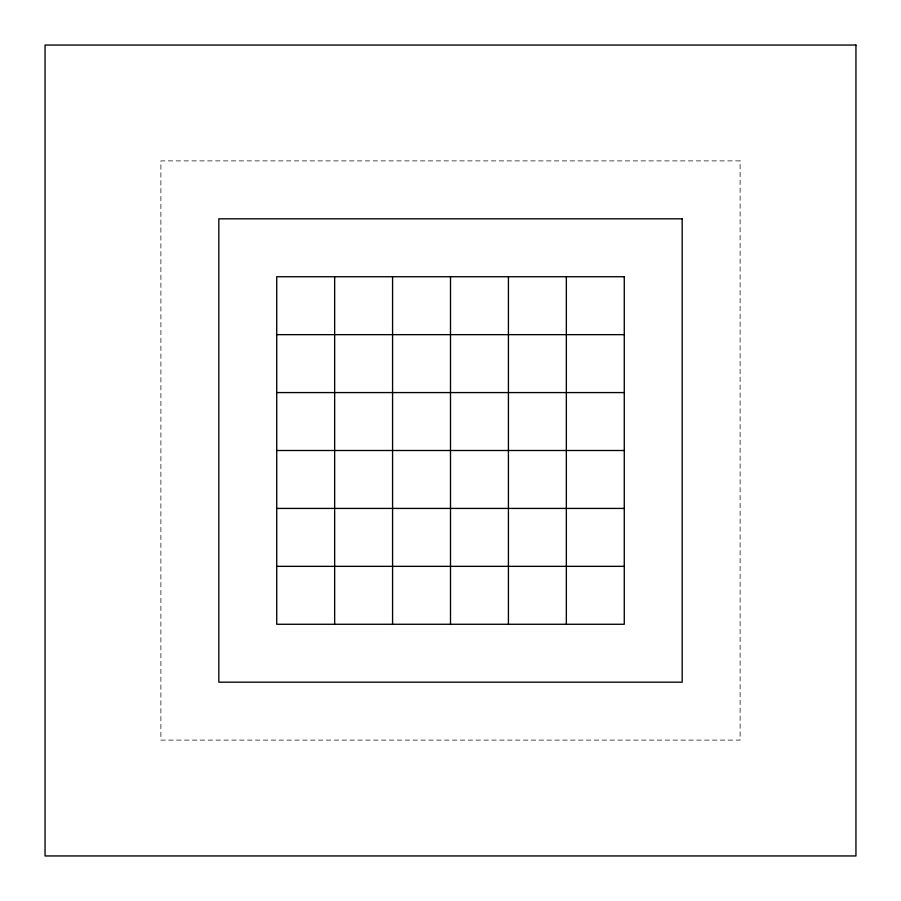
<?xml version="1.0" encoding="UTF-8"?>
<svg xmlns="http://www.w3.org/2000/svg" width="901" height="901" viewBox="0 0 901 901"><rect width="100%" height="100%" fill="white"/><g stroke="black" fill="none" stroke-linecap="round" stroke-linejoin="round"><path stroke-width="0.68" stroke-dasharray="4.5 3.38" d="M740.104 160.896L160.896 160.896L160.896 740.104L740.104 740.104L740.104 160.896"/><path stroke-width="1.35" d="M276.731 334.654L624.269 334.654M276.731 392.577L624.269 392.577M276.731 450.5L624.269 450.5M276.731 508.423L624.269 508.423M276.731 566.346L624.269 566.346M566.346 276.731L566.346 624.269M508.423 276.731L508.423 624.269M450.5 276.731L450.5 624.269M392.577 276.731L392.577 624.269M334.654 276.731L334.654 624.269M855.95 45.05L45.05 45.05L45.05 855.95L855.95 855.95L855.95 45.05M682.181 218.819L218.819 218.819L218.819 682.181L682.181 682.181L682.181 218.819M624.269 276.731L276.731 276.731L276.731 624.269L624.269 624.269L624.269 276.731"/></g></svg>
